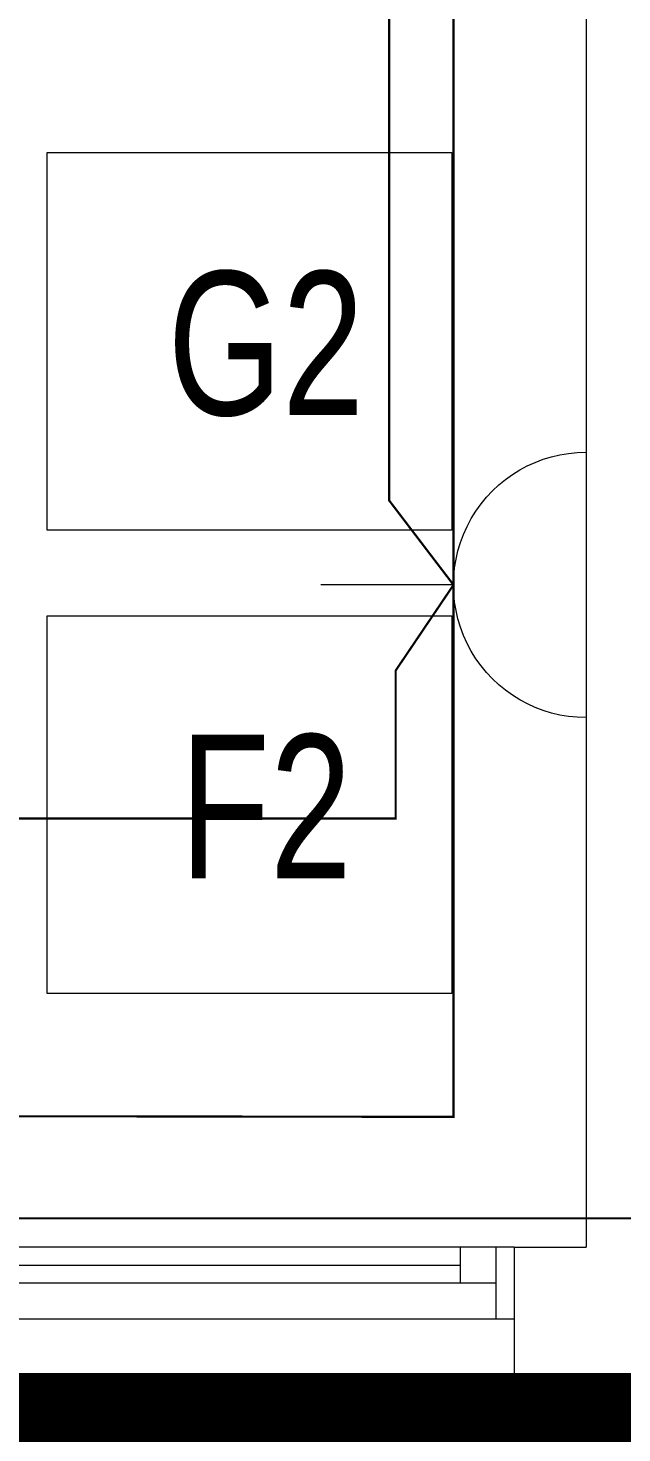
# Model space of a CAD drawing. Header units: metres. Extents: x 75097 to 220762, y -1557923 to -1361206.
# Drawn here: x 198986 to 199813, y -1469936 to -1467982 of the extents above; entities that cross this region are included whole.
import ezdxf

# ---------------------------------------------------------------- set-up
doc = ezdxf.new("R2010")
doc.units = ezdxf.units.M
doc.linetypes.add('DASHED2', pattern=[0.375, 0.25, -0.125])
doc.layers.get('0').update_dxf_attribs({"lineweight": 0})
for name, color, linetype, lineweight in [('A-100 - Copy$0$Aluminum', 8, 'Continuous', 0), ('A-100 - Copy$0$Medical Equipment and Furniture', 8, 'Continuous', 0), ('A-100 - Copy$0$Proj', 8, 'Continuous', 0), ('A-100 - Copy$0$Walls', 8, 'Continuous', 0)]:
    doc.layers.add(name, color=color, linetype=linetype, lineweight=lineweight)
doc.layers.add('A-100 - Copy$0$axes', color=8, linetype='Continuous')
doc.layers.add('E-POWR', color=7, linetype='Continuous', lineweight=9, true_color=0x4e7e3e)
doc.styles.add('A-100 - Copy$0$X3G_ENTITY_2587EA', font='swisscl.ttf', dxfattribs={"height": 200})

# ---------------------------------------------------------------- blocks, each defined once
blk = doc.blocks.new('A-100 - Copy')
at = {"layer": 'A-100 - Copy$0$Aluminum'}
for p, q in [((199663.3, -1469677.7, 0), (198163.3, -1469677.7, 0)), ((199588.3, -1469727.7, -4.7), (199588.3, -1469677.7, -4.7)), ((199638.3, -1469777.7, -4.7), (199638.3, -1469677.7, -4.7)), ((198238.3, -1469702.7, 0), (199588.3, -1469702.7, 0)), ((199638.3, -1469727.7, 0), (198188.3, -1469727.7, 0)), ((199663.3, -1469777.7, 0), (198163.3, -1469777.7, 0))]:
    blk.add_line(p, q, dxfattribs=at)
at = {"layer": 'A-100 - Copy$0$axes'}
blk.add_line((215795, -1469637.7, 2.4), (83877.8, -1469637.7, 2.4), dxfattribs=at)
at = {"layer": 'A-100 - Copy$0$Medical Equipment and Furniture'}
blk.add_lwpolyline([(199012.8, -1468155.2), (199576.5, -1468155.2), (199576.5, -1468680.5), (199012.8, -1468680.5)], close=True, dxfattribs=at)
at = {"layer": 'A-100 - Copy$0$Medical Equipment and Furniture', "elevation": 0}
blk.add_lwpolyline([(199012.8, -1468799.6), (199576.5, -1468799.6), (199576.5, -1469324.9), (199012.8, -1469324.9)], close=True, dxfattribs=at)
at = {"layer": 'A-100 - Copy$0$Proj'}
blk.add_line((198163.3, -1469902.7, 0), (199663.3, -1469902.7, 0), dxfattribs=at)
at = {"layer": 'A-100 - Copy$0$Walls'}
for p, q in [((199663.3, -1469677.7, 0), (199763.3, -1469677.7, 0)), ((199663.3, -1469677.7, 0), (199663.3, -1469902.7, 0)), ((199663.3, -1469902.7, 0), (201638.3, -1469902.7, 0))]:
    blk.add_line(p, q, dxfattribs=at)
at = {"layer": 'A-100 - Copy$0$Walls', "elevation": 0}
blk.add_lwpolyline([(199763.3, -1464852.7), (199763.3, -1469677.7)], dxfattribs=at)
at = {"layer": 'A-100 - Copy$0$Medical Equipment and Furniture', "char_height": 200, "attachment_point": 2, "style": 'A-100 - Copy$0$X3G_ENTITY_2587EA'}
for s, insert in [('G2', (199317.4, -1468320.3)), ('F2', (199317.4, -1468964.7, 0))]:
    blk.add_mtext(s, dxfattribs=dict(at, insert=insert))
blk = doc.blocks.new('NORMAL SOCKET')
at = {"layer": 'E-POWR'}
for p, q in [((0, 307.7), (0, 615.4)), ((-307.7, 0), (307.7, 0))]:
    blk.add_line(p, q, dxfattribs=at)
blk.add_ellipse((0, 0), major_axis=(32.8, 305.9), ratio=1, start_param=4.81904, end_param=7.960633, dxfattribs=at)

msp = doc.modelspace()

# ---------------------------------------------------------------- linework, layer by layer
at = {"layer": 'E-POWR', "color": 240, "linetype": 'DASHED2', "ltscale": 500, "true_color": 0xf10e52, "const_width": 100, "elevation": 0}
msp.add_lwpolyline([(159393.3, -1448612.7), (159393.3, -1454972.7), (147820.4, -1454991.2), (147948, -1460991.2), (148420.5, -1460972.7), (148420.5, -1466760.4), (151756.7, -1466760.4), (151498.3, -1475532.7), (159048.3, -1475532.7), (159048.3, -1476893.7), (174041.3, -1476822.7), (174041.3, -1469902.7), (209947.3, -1469902.7), (209947.3, -1454972.7), (173995.3, -1454972.7), (173978.3, -1451323.8), (179573.3, -1451323.8), (179573.3, -1448020.8), (173978.3, -1448045.7)], dxfattribs=at)
at = {"layer": 'E-POWR', "const_width": 3, "elevation": 0}
msp.add_lwpolyline([(195487.6, -1465036.2), (194396.3, -1465036.2), (194396.3, -1469493.1), (197281, -1469493.1), (199578.7, -1469496.5), (199578.7, -1465036.2), (204978.7, -1465036.2), (204978.7, -1469559.1), (209423.4, -1469559.1), (209423.4, -1465157.9), (209423.4, -1465037.3), (206728.8, -1465037.3)], dxfattribs=at)

# ---------------------------------------------------------------- next in the draw order: block references
msp.add_blockref('A-100 - Copy', (0, 0))

# ---------------------------------------------------------------- next in the draw order: linework, layer by layer
msp.add_lwpolyline([(194362.9, -1469264), (194473.4, -1469081.4), (199498.1, -1469081.4), (199498.1, -1468875.7), (199578.7, -1468756.5), (199489.1, -1468639.1), (199489.1, -1465744.2), (199576.5, -1465642.7), (199479.5, -1465559.2), (199479.5, -1464375.3), (203048.9, -1464375.3), (203048.9, -1462217.4), (202862.9, -1462082.1), (203043.5, -1461993.2), (203043.5, -1460641.1), (204941.3, -1460641.1)], dxfattribs=at)

# ---------------------------------------------------------------- next in the draw order: block references
at = {"layer": 'E-POWR', "color": 85, "xscale": -0.6, "yscale": 0.6, "zscale": 0.6, "rotation": 90}
msp.add_blockref('NORMAL SOCKET', (199763.3, -1468756.5, 0), dxfattribs=at)

doc.saveas('drawing.dxf')
